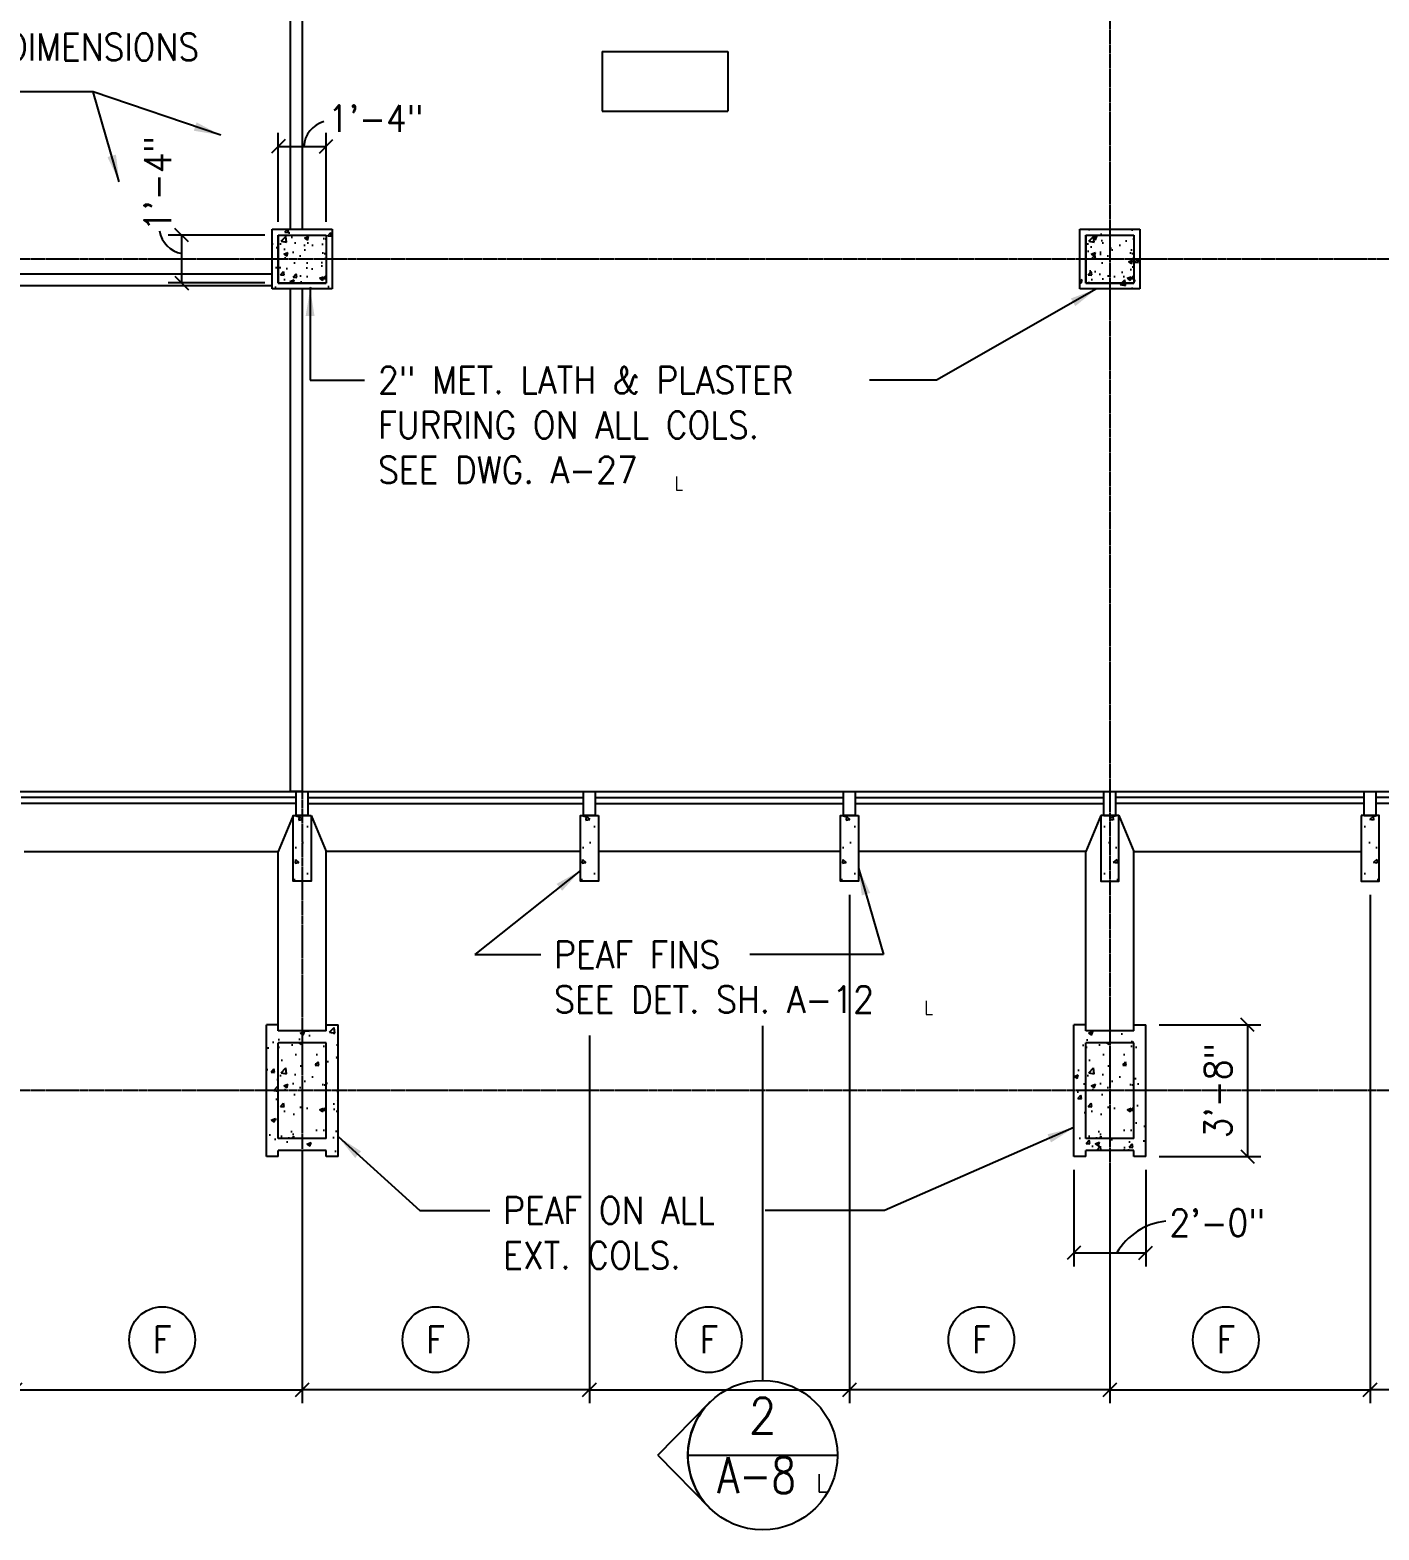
# Model space of a CAD drawing. Header units: inches. Extents: x 388 to 4053, y 352 to 2882.
# Drawn here: x 1926 to 2377, y 352 to 854 of the extents above; entities that cross this region are included whole.
import ezdxf
from ezdxf.enums import TextEntityAlignment as Align

# ---------------------------------------------------------------- set-up
doc = ezdxf.new("R2010")
doc.units = ezdxf.units.IN
doc.header["$LTSCALE"] = 0.5
doc.header["$MEASUREMENT"] = 0
doc.linetypes.add('CENTER', pattern=[3.25, 2.5, -0.25, 0.25, -0.25])
for name, color, linetype in [('A-ANNO-DIMS', 7, 'Continuous'), ('A-ANNO-TEXT', 7, 'Continuous'), ('A-COLS', 2, 'Continuous'), ('A-COLS-PATT', 8, 'Continuous'), ('A-FLOR-IDEN', 7, 'Continuous'), ('A-FLOR-LEVL', 2, 'Continuous'), ('A-GLAZ', 3, 'Continuous'), ('A-GLAZ-IDEN', 7, 'Continuous'), ('A-GRID', 8, 'CENTER'), ('A-SECT-IDEN', 7, 'Continuous'), ('A-WALL', 2, 'Continuous'), ('A-WALL-PATT', 8, 'Continuous')]:
    doc.layers.add(name, color=color, linetype=linetype)
doc.styles.add('ROMANS', font='romans.shx', dxfattribs={"width": 0.9})
doc.dimstyles.new('DIM96', dxfattribs={"dimscale": 96, "dimtxt": 0.09375, "dimasz": 0.046875, "dimexe": 0.046875, "dimexo": 0.046875, "dimgap": 0.046875, "dimtad": 1, "dimdec": 4, "dimzin": 3, "dimdsep": 46, "dimlunit": 4, "dimtxsty": 'ROMANS', "dimblk": 'OBLIQUE', "dimcen": 0.046875, "dimaunit": 1, "dimazin": 0, "dimtfac": 0.7, "dimtdec": 4, "dimtofl": 0, "dimtmove": 2, "dimatfit": 3, "dimldrblk": 'OBLIQUE', "dimfxl": 0, "dimfrac": 1, "dimtolj": 1, "dimtzin": 0, "dimarcsym": 0})
doc.dimstyles.new('LD96', dxfattribs={"dimscale": 96, "dimtxt": 0.09375, "dimasz": 0.09375, "dimexe": 0.046875, "dimexo": 0.046875, "dimgap": 0.046875, "dimtad": 0, "dimdec": 4, "dimzin": 3, "dimdsep": 46, "dimlunit": 4, "dimtxsty": 'ROMANS', "dimcen": 0.046875, "dimaunit": 1, "dimadec": 0, "dimazin": 0, "dimtfac": 0.7, "dimtdec": 4, "dimtofl": 0, "dimtmove": 2, "dimatfit": 3, "dimfxl": 0, "dimfrac": 1, "dimtolj": 1, "dimtzin": 0, "dimarcsym": 0})
pattern_1 = [(50, (11.203, -0.822), (14.345204, -1.25504), [1.5, -16.5]), (355, (11.203, -0.822), (-2.77503, 15.04384), [1.2, -13.2]), (100.4514, (12.398, -0.927), (11.57019, 13.78879), [1.2748, -14.02284]), (46.1842, (11.203, 3.178), (21.34482, -3.31038), [2.25, -24.75]), (96.6356, (12.981, 2.902), (18.69325, 19.48236), [1.9122, -21.03426]), (351.1842, (11.203, 3.178), (18.69324, 19.48237), [1.8, -19.8]), (21, (13.203, 2.178), (11.93814, -8.05238), [1.5, -16.5]), (326, (13.203, 2.178), (4.86631, 14.503), [1.2, -13.2]), (71.4514, (14.197, 1.507), (16.80445, 6.45061), [1.2748, -14.02284]), (37.5, (11.2027, -0.8225), (0.243197, 6.657877), [0, -13.04, 0, -13.4, 0, -13.25]), (7.5, (11.203, -0.8225), (5.26139, 7.888234), [0, -7.64, 0, -12.74, 0, -5.05]), (327.5, (6.7427, -0.8225), (10.676449, -0.451097), [0, -5, 0, -15.6, 0, -20.7]), (317.5, (4.743, -0.822), (11.663723, 2.0021), [0, -6.5, 0, -10.36, 0, -14.7])]

# ---------------------------------------------------------------- blocks, each defined once
blk = doc.blocks.new('IDENM1')
blk.add_circle((0, 0), 0.1146)
at = {"style": 'ROMANS', "width": 0.9}
blk.add_attdef('#', text='', height=0.0938, dxfattribs=at).set_placement((0, 0), align=Align.MIDDLE)
blk = doc.blocks.new('IDEN2')
for p, q in [((-0.2188, 0.1042), (0.2188, 0.1042)), ((-0.2188, 0.1042), (-0.2188, -0.1042)), ((0.2188, 0.1042), (0.2188, -0.1042)), ((-0.2188, -0.1042), (0.2188, -0.1042))]:
    blk.add_line(p, q)
at = {"style": 'ROMANS', "width": 0.9}
blk.add_attdef('#', text='', height=0.0938, dxfattribs=at).set_placement((0, 0), align=Align.MIDDLE_CENTER)
blk = doc.blocks.new('_Oblique')
at = {"color": 0, "lineweight": -2}
blk.add_line((-0.5, -0.5), (0.5, 0.5), dxfattribs=at)
blk = doc.blocks.new('*D172')
at = {"layer": 'A-GLAZ-IDEN', "color": 0, "lineweight": -2}
for p, q in [((1921.08, 564.73), (1921.08, 394.78)), ((2017.08, 468.95), (2017.08, 394.78)), ((1921.08, 399.28), (2017.08, 399.28))]:
    blk.add_line(p, q, dxfattribs=at)
at = {"layer": 'Defpoints', "color": 0}
for p in [(1921.08, 569.23), (2017.08, 473.45), (2017.08, 399.28)]:
    blk.add_point(p, dxfattribs=at)
at = {"layer": 'A-GLAZ-IDEN', "color": 0, "lineweight": -2, "xscale": 4.5, "yscale": 4.5, "zscale": 4.5, "rotation": 180}
blk.add_blockref('_Oblique', (1921.08, 399.28), dxfattribs=at)
at = {"layer": 'A-GLAZ-IDEN', "color": 0, "lineweight": -2, "xscale": 4.5, "yscale": 4.5, "zscale": 4.5}
blk.add_blockref('_Oblique', (2017.08, 399.28), dxfattribs=at)
blk = doc.blocks.new('*D174')
at = {"layer": 'A-ANNO-DIMS', "color": 0, "lineweight": -2}
for p, q in [((2303.58, 521.28), (2337.61, 521.28)), ((2333.11, 521.28), (2333.11, 477.28)), ((2303.58, 477.28), (2337.61, 477.28))]:
    blk.add_line(p, q, dxfattribs=at)
at = {"layer": 'Defpoints', "color": 0}
for p in [(2299.08, 521.28), (2299.08, 477.28), (2333.11, 477.28)]:
    blk.add_point(p, dxfattribs=at)
at = {"layer": 'A-ANNO-DIMS', "color": 0, "lineweight": -2, "xscale": 4.5, "yscale": 4.5, "zscale": 4.5}
for p, rotation in [((2333.11, 521.28), 90), ((2333.11, 477.28), 270)]:
    blk.add_blockref('_Oblique', p, dxfattribs=dict(at, rotation=rotation))
at = {"layer": 'A-ANNO-DIMS', "color": 0, "insert": (2323.25, 499.28), "char_height": 9, "attachment_point": 5, "rotation": 90, "style": 'ROMANS'}
blk.add_mtext('\\A1;3\'-8"', dxfattribs=at)
blk = doc.blocks.new('*D175')
at = {"layer": 'A-ANNO-DIMS', "color": 0, "lineweight": -2}
for p, q in [((2275.08, 472.78), (2275.08, 440.54)), ((2299.08, 472.78), (2299.08, 440.54)), ((2275.08, 445.04), (2299.08, 445.04))]:
    blk.add_line(p, q, dxfattribs=at)
at = {"layer": 'Defpoints', "color": 0}
for p in [(2275.08, 477.28), (2299.08, 477.28), (2299.08, 445.04)]:
    blk.add_point(p, dxfattribs=at)
at = {"layer": 'A-ANNO-DIMS', "color": 0, "lineweight": -2, "xscale": 4.5, "yscale": 4.5, "zscale": 4.5, "rotation": 180}
blk.add_blockref('_Oblique', (2275.08, 445.04), dxfattribs=at)
at = {"layer": 'A-ANNO-DIMS', "color": 0, "lineweight": -2, "xscale": 4.5, "yscale": 4.5, "zscale": 4.5}
blk.add_blockref('_Oblique', (2299.08, 445.04), dxfattribs=at)
at = {"layer": 'A-ANNO-DIMS', "color": 0, "insert": (2322.97, 455.11), "char_height": 9, "attachment_point": 5, "style": 'ROMANS'}
blk.add_mtext('\\A1;2\'-0"', dxfattribs=at)
blk = doc.blocks.new('*D189')
at = {"layer": 'A-GLAZ-IDEN', "color": 0, "lineweight": -2}
for p, q in [((2200.08, 564.78), (2200.08, 394.78)), ((2287.08, 461.86), (2287.08, 394.78)), ((2287.08, 399.28), (2200.08, 399.28))]:
    blk.add_line(p, q, dxfattribs=at)
at = {"layer": 'Defpoints', "color": 0}
for p in [(2200.08, 569.28), (2287.08, 466.36), (2200.08, 399.28)]:
    blk.add_point(p, dxfattribs=at)
at = {"layer": 'A-GLAZ-IDEN', "color": 0, "lineweight": -2, "xscale": 4.5, "yscale": 4.5, "zscale": 4.5, "rotation": 180}
blk.add_blockref('_Oblique', (2200.08, 399.28), dxfattribs=at)
at = {"layer": 'A-GLAZ-IDEN', "color": 0, "lineweight": -2, "xscale": 4.5, "yscale": 4.5, "zscale": 4.5}
blk.add_blockref('_Oblique', (2287.08, 399.28), dxfattribs=at)
blk = doc.blocks.new('*D190')
at = {"layer": 'A-GLAZ-IDEN', "color": 0, "lineweight": -2}
for p, q in [((2200.08, 564.78), (2200.08, 394.78)), ((2113.08, 517.73), (2113.08, 394.78)), ((2113.08, 399.28), (2200.08, 399.28))]:
    blk.add_line(p, q, dxfattribs=at)
at = {"layer": 'Defpoints', "color": 0}
for p in [(2200.08, 569.28), (2113.08, 522.23), (2200.08, 399.28)]:
    blk.add_point(p, dxfattribs=at)
at = {"layer": 'A-GLAZ-IDEN', "color": 0, "lineweight": -2, "xscale": 4.5, "yscale": 4.5, "zscale": 4.5, "rotation": 180}
blk.add_blockref('_Oblique', (2113.08, 399.28), dxfattribs=at)
at = {"layer": 'A-GLAZ-IDEN', "color": 0, "lineweight": -2, "xscale": 4.5, "yscale": 4.5, "zscale": 4.5}
blk.add_blockref('_Oblique', (2200.08, 399.28), dxfattribs=at)
blk = doc.blocks.new('*D191')
at = {"layer": 'A-GLAZ-IDEN', "color": 0, "lineweight": -2}
for p, q in [((2113.08, 517.73), (2113.08, 394.78)), ((2017.08, 468.95), (2017.08, 394.78)), ((2113.08, 399.28), (2017.08, 399.28))]:
    blk.add_line(p, q, dxfattribs=at)
at = {"layer": 'Defpoints', "color": 0}
for p in [(2113.08, 522.23), (2017.08, 473.45), (2017.08, 399.28)]:
    blk.add_point(p, dxfattribs=at)
at = {"layer": 'A-GLAZ-IDEN', "color": 0, "lineweight": -2, "xscale": 4.5, "yscale": 4.5, "zscale": 4.5, "rotation": 180}
blk.add_blockref('_Oblique', (2017.08, 399.28), dxfattribs=at)
at = {"layer": 'A-GLAZ-IDEN', "color": 0, "lineweight": -2, "xscale": 4.5, "yscale": 4.5, "zscale": 4.5}
blk.add_blockref('_Oblique', (2113.08, 399.28), dxfattribs=at)
blk = doc.blocks.new('*D192')
at = {"layer": 'A-GLAZ-IDEN', "color": 0, "lineweight": -2}
for p, q in [((2374.08, 564.78), (2374.08, 394.78)), ((2287.08, 461.86), (2287.08, 394.78)), ((2287.08, 399.28), (2374.08, 399.28))]:
    blk.add_line(p, q, dxfattribs=at)
at = {"layer": 'Defpoints', "color": 0}
for p in [(2374.08, 569.28), (2287.08, 466.36), (2374.08, 399.28)]:
    blk.add_point(p, dxfattribs=at)
at = {"layer": 'A-GLAZ-IDEN', "color": 0, "lineweight": -2, "xscale": 4.5, "yscale": 4.5, "zscale": 4.5, "rotation": 180}
blk.add_blockref('_Oblique', (2287.08, 399.28), dxfattribs=at)
at = {"layer": 'A-GLAZ-IDEN', "color": 0, "lineweight": -2, "xscale": 4.5, "yscale": 4.5, "zscale": 4.5}
blk.add_blockref('_Oblique', (2374.08, 399.28), dxfattribs=at)
blk = doc.blocks.new('*D193')
at = {"layer": 'A-GLAZ-IDEN', "color": 0, "lineweight": -2}
for p, q in [((2374.08, 564.78), (2374.08, 394.78)), ((2461.08, 564.73), (2461.08, 394.78)), ((2461.08, 399.28), (2374.08, 399.28))]:
    blk.add_line(p, q, dxfattribs=at)
at = {"layer": 'Defpoints', "color": 0}
for p in [(2374.08, 569.28), (2461.08, 569.23), (2374.08, 399.28)]:
    blk.add_point(p, dxfattribs=at)
at = {"layer": 'A-GLAZ-IDEN', "color": 0, "lineweight": -2, "xscale": 4.5, "yscale": 4.5, "zscale": 4.5, "rotation": 180}
blk.add_blockref('_Oblique', (2374.08, 399.28), dxfattribs=at)
at = {"layer": 'A-GLAZ-IDEN', "color": 0, "lineweight": -2, "xscale": 4.5, "yscale": 4.5, "zscale": 4.5}
blk.add_blockref('_Oblique', (2461.08, 399.28), dxfattribs=at)
blk = doc.blocks.new('*D200')
at = {"layer": 'A-ANNO-DIMS', "color": 0, "lineweight": -2}
for p, q in [((2009.08, 789.78), (2009.08, 819.45)), ((2025.08, 789.78), (2025.08, 819.45)), ((2009.08, 814.95), (2025.08, 814.95))]:
    blk.add_line(p, q, dxfattribs=at)
at = {"layer": 'Defpoints', "color": 0}
for p in [(2025.08, 814.95), (2009.08, 785.28), (2025.08, 785.28)]:
    blk.add_point(p, dxfattribs=at)
at = {"layer": 'A-ANNO-DIMS', "color": 0, "lineweight": -2, "xscale": 4.5, "yscale": 4.5, "zscale": 4.5, "rotation": 180}
blk.add_blockref('_Oblique', (2009.08, 814.95), dxfattribs=at)
at = {"layer": 'A-ANNO-DIMS', "color": 0, "lineweight": -2, "xscale": 4.5, "yscale": 4.5, "zscale": 4.5}
blk.add_blockref('_Oblique', (2025.08, 814.95), dxfattribs=at)
at = {"layer": 'A-ANNO-DIMS', "color": 0, "insert": (2041.6, 824.27), "char_height": 9, "attachment_point": 5, "style": 'ROMANS'}
blk.add_mtext('\\A1;1\'-4"', dxfattribs=at)
blk = doc.blocks.new('*D201')
at = {"layer": 'A-ANNO-DIMS', "color": 0, "lineweight": -2}
for p, q in [((2004.58, 785.28), (1972.29, 785.28)), ((1976.79, 769.28), (1976.79, 785.28)), ((2004.58, 769.28), (1972.29, 769.28))]:
    blk.add_line(p, q, dxfattribs=at)
at = {"layer": 'Defpoints', "color": 0}
for p in [(1976.79, 785.28), (2009.08, 785.28), (2009.08, 769.28)]:
    blk.add_point(p, dxfattribs=at)
at = {"layer": 'A-ANNO-DIMS', "color": 0, "lineweight": -2, "xscale": 4.5, "yscale": 4.5, "zscale": 4.5}
for p, rotation in [((1976.79, 785.28), 90), ((1976.79, 769.28), 270)]:
    blk.add_blockref('_Oblique', p, dxfattribs=dict(at, rotation=rotation))
at = {"layer": 'A-ANNO-DIMS', "color": 0, "insert": (1968.76, 802.48), "char_height": 9, "attachment_point": 5, "rotation": 90, "style": 'ROMANS'}
blk.add_mtext('\\A1;1\'-4"', dxfattribs=at)
blk = doc.blocks.new('SECT10')
for q in [(-17.5, 17.86), (-17.5, -17.86)]:
    blk.add_line((-34.99, 0), q)
blk.add_arc((0, 0), 25, 134.4153, 225.5847)
blk = doc.blocks.new('IDEN10')
blk.add_line((-0.2604, 0), (0.2604, 0))
blk.add_circle((0, 0), 0.2604)
at = {"style": 'ROMANS'}
for tag, height, width, p in [('#', 0.125, 0.9, (0, 0.1377)), ('##', 0.125, 0.8, (-0.0211, -0.0694)), ('@', 0.0625, 0.9, (0.2077, -0.0975))]:
    blk.add_attdef(tag, text='', height=height, dxfattribs=dict(at, width=width)).set_placement(p, align=Align.MIDDLE_CENTER)
blk = doc.blocks.new('2')
for p, q in [((8, 16), (-8, 16)), ((-8, -16), (-8, 16)), ((8, -16), (8, 16)), ((8, -16), (-8, -16))]:
    blk.add_line(p, q)
blk = doc.blocks.new('1')
for p, q in [((-8, 8), (8, 8)), ((-8, 8), (-8, -8)), ((8, 8), (8, -8)), ((-8, -8), (8, -8))]:
    blk.add_line(p, q)
blk = doc.blocks.new('5')
blk.add_lwpolyline([(-22, 0), (0, 0), (0, -6), (-22, -6)], close=True)

msp = doc.modelspace()

# ---------------------------------------------------------------- hatches: boundary and pattern name
at = {"layer": 'A-COLS-PATT'}
h = msp.add_hatch(dxfattribs=at)
h.set_pattern_fill('AR-CONC', color=256, scale=2, style=0)
h.set_pattern_definition([(50, (1050.299, -1601.055), (14.345204, -1.255043), [1.5, -16.5]), (355, (1050.299, -1601.055), (-2.77503, 15.04384), [1.2, -13.2]), (100.4514, (1051.495, -1601.159), (11.57019, 13.78879), [1.2748, -14.02284]), (46.1842, (1050.3, -1597.055), (21.34482, -3.31038), [2.25, -24.75]), (96.6356, (1052.078, -1597.33), (18.69325, 19.48236), [1.9122, -21.03426]), (351.1842, (1050.3, -1597.055), (18.69324, 19.48237), [1.8, -19.8]), (21, (1052.299, -1598.055), (11.93814, -8.05238), [1.5, -16.5]), (326, (1052.299, -1598.055), (4.86631, 14.503), [1.2, -13.2]), (71.4514, (1053.294, -1598.726), (16.80445, 6.45061), [1.2748, -14.02284]), (37.5, (1050.299, -1601.0546), (0.243197, 6.657877), [0, -13.04, 0, -13.4, 0, -13.25]), (7.5, (1050.299, -1601.0546), (5.26139, 7.888234), [0, -7.64, 0, -12.74, 0, -5.05]), (327.5, (1045.839, -1601.0546), (10.676449, -0.451097), [0, -5, 0, -15.6, 0, -20.7]), (317.5, (1043.839, -1601.055), (11.663723, 2.0021), [0, -6.5, 0, -10.36, 0, -14.7])])
h.paths.add_polyline_path([(2009.08318, 785.27553), (2009.08318, 769.27553), (2025.08318, 769.27553), (2025.08318, 785.27553)])
h = msp.add_hatch(dxfattribs=at)
h.set_pattern_fill('AR-CONC', color=256, scale=2, style=0)
h.set_pattern_definition([(50, (1320.299, -1601.055), (14.345204, -1.255043), [1.5, -16.5]), (355, (1320.299, -1601.055), (-2.77503, 15.04384), [1.2, -13.2]), (100.4514, (1321.495, -1601.159), (11.57019, 13.78879), [1.2748, -14.02284]), (46.1842, (1320.3, -1597.055), (21.34482, -3.31038), [2.25, -24.75]), (96.6356, (1322.078, -1597.33), (18.69325, 19.48236), [1.9122, -21.03426]), (351.1842, (1320.3, -1597.055), (18.69324, 19.48237), [1.8, -19.8]), (21, (1322.299, -1598.055), (11.93814, -8.05238), [1.5, -16.5]), (326, (1322.299, -1598.055), (4.86631, 14.503), [1.2, -13.2]), (71.4514, (1323.294, -1598.726), (16.80445, 6.45061), [1.2748, -14.02284]), (37.5, (1320.299, -1601.0546), (0.243197, 6.657877), [0, -13.04, 0, -13.4, 0, -13.25]), (7.5, (1320.299, -1601.0546), (5.26139, 7.888234), [0, -7.64, 0, -12.74, 0, -5.05]), (327.5, (1315.839, -1601.0546), (10.676449, -0.451097), [0, -5, 0, -15.6, 0, -20.7]), (317.5, (1313.839, -1601.055), (11.663723, 2.0021), [0, -6.5, 0, -10.36, 0, -14.7])])
h.paths.add_polyline_path([(2279.08318, 785.27553), (2279.08318, 769.27553), (2295.08318, 769.27553), (2295.08318, 785.27553)])
h = msp.add_hatch(dxfattribs=at)
h.set_pattern_fill('AR-CONC', color=256, scale=2, angle=-90, style=0)
h.set_pattern_definition([(320, (-358.247, 1536.06), (-1.25504, -14.345204), [1.5, -16.5]), (265, (-358.247, 1536.06), (15.04384, 2.77503), [1.2, -13.2]), (10.4514, (-358.352, 1534.864), (13.78879, -11.57019), [1.2748, -14.02284]), (316.1842, (-354.247, 1536.06), (-3.31038, -21.34482), [2.25, -24.75]), (6.6356, (-354.523, 1534.28), (19.48236, -18.69325), [1.9122, -21.03426]), (261.1842, (-354.247, 1536.06), (19.48237, -18.69324), [1.8, -19.8]), (291, (-355.247, 1534.06), (-8.05238, -11.93814), [1.5, -16.5]), (236, (-355.247, 1534.06), (14.503, -4.86631), [1.2, -13.2]), (341.4514, (-355.918, 1533.065), (6.45061, -16.80445), [1.2748, -14.02284]), (307.5, (-358.247, 1536.0596), (6.657877, -0.243197), [0, -13.04, 0, -13.4, 0, -13.25]), (277.5, (-358.247, 1536.0596), (7.888234, -5.26139), [0, -7.64, 0, -12.74, 0, -5.05]), (237.5, (-358.247, 1540.5196), (-0.451097, -10.676449), [0, -5, 0, -15.6, 0, -20.7]), (227.5, (-358.247, 1542.52), (2.0021, -11.663723), [0, -6.5, 0, -10.36, 0, -14.7])])
h.paths.add_polyline_path([(2020.08318, 591.27553), (2014.08318, 591.27553), (2014.08318, 569.27553), (2020.08318, 569.27553)])
h = msp.add_hatch(dxfattribs=at)
h.set_pattern_fill('AR-CONC', color=256, scale=2, angle=-90, style=0)
h.set_pattern_definition([(320, (-262.247, 1536.06), (-1.25504, -14.345204), [1.5, -16.5]), (265, (-262.247, 1536.06), (15.04384, 2.77503), [1.2, -13.2]), (10.4514, (-262.352, 1534.864), (13.78879, -11.57019), [1.2748, -14.02284]), (316.1842, (-258.247, 1536.06), (-3.31038, -21.34482), [2.25, -24.75]), (6.6356, (-258.523, 1534.28), (19.48236, -18.69325), [1.9122, -21.03426]), (261.1842, (-258.247, 1536.06), (19.48237, -18.69324), [1.8, -19.8]), (291, (-259.247, 1534.06), (-8.05238, -11.93814), [1.5, -16.5]), (236, (-259.247, 1534.06), (14.503, -4.86631), [1.2, -13.2]), (341.4514, (-259.918, 1533.065), (6.45061, -16.80445), [1.2748, -14.02284]), (307.5, (-262.247, 1536.0596), (6.657877, -0.243197), [0, -13.04, 0, -13.4, 0, -13.25]), (277.5, (-262.247, 1536.0596), (7.888234, -5.26139), [0, -7.64, 0, -12.74, 0, -5.05]), (237.5, (-262.247, 1540.5196), (-0.451097, -10.676449), [0, -5, 0, -15.6, 0, -20.7]), (227.5, (-262.247, 1542.52), (2.0021, -11.663723), [0, -6.5, 0, -10.36, 0, -14.7])])
h.paths.add_polyline_path([(2116.08318, 591.27553), (2110.08318, 591.27553), (2110.08318, 569.27553), (2116.08318, 569.27553)])
h = msp.add_hatch(dxfattribs=at)
h.set_pattern_fill('AR-CONC', color=256, scale=2, angle=-90, style=0)
h.set_pattern_definition([(320, (-175.247, 1536.06), (-1.25504, -14.345204), [1.5, -16.5]), (265, (-175.247, 1536.06), (15.04384, 2.77503), [1.2, -13.2]), (10.4514, (-175.352, 1534.864), (13.78879, -11.57019), [1.2748, -14.02284]), (316.1842, (-171.247, 1536.06), (-3.31038, -21.34482), [2.25, -24.75]), (6.6356, (-171.523, 1534.28), (19.48236, -18.69325), [1.9122, -21.03426]), (261.1842, (-171.247, 1536.06), (19.48237, -18.69324), [1.8, -19.8]), (291, (-172.247, 1534.06), (-8.05238, -11.93814), [1.5, -16.5]), (236, (-172.247, 1534.06), (14.503, -4.86631), [1.2, -13.2]), (341.4514, (-172.918, 1533.065), (6.45061, -16.80445), [1.2748, -14.02284]), (307.5, (-175.247, 1536.0596), (6.657877, -0.243197), [0, -13.04, 0, -13.4, 0, -13.25]), (277.5, (-175.247, 1536.0596), (7.888234, -5.26139), [0, -7.64, 0, -12.74, 0, -5.05]), (237.5, (-175.247, 1540.5196), (-0.451097, -10.676449), [0, -5, 0, -15.6, 0, -20.7]), (227.5, (-175.247, 1542.52), (2.0021, -11.663723), [0, -6.5, 0, -10.36, 0, -14.7])])
h.paths.add_polyline_path([(2203.08318, 591.27553), (2197.08318, 591.27553), (2197.08318, 569.27553), (2203.08318, 569.27553)])
h = msp.add_hatch(dxfattribs=at)
h.set_pattern_fill('AR-CONC', color=256, scale=2, style=0)
h.set_pattern_definition([(220, (4662.413, 1536.06), (1.25504, -14.345204), [1.5, -16.5]), (275, (4662.413, 1536.06), (-15.04384, 2.77503), [1.2, -13.2]), (169.5486, (4662.518, 1534.864), (-13.78879, -11.57019), [1.2748, -14.02284]), (223.8158, (4658.413, 1536.06), (3.31038, -21.34482), [2.25, -24.75]), (173.3644, (4658.69, 1534.28), (-19.48236, -18.69325), [1.9122, -21.03426]), (278.8158, (4658.413, 1536.06), (-19.48237, -18.69324), [1.8, -19.8]), (249, (4659.413, 1534.06), (8.05238, -11.93814), [1.5, -16.5]), (304, (4659.413, 1534.06), (-14.503, -4.86631), [1.2, -13.2]), (198.5486, (4660.084, 1533.065), (-6.45061, -16.80445), [1.2748, -14.02284]), (232.5, (4662.4133, 1536.0596), (-6.657877, -0.243197), [0, -13.04, 0, -13.4, 0, -13.25]), (262.5, (4662.413, 1536.0596), (-7.888234, -5.26139), [0, -7.64, 0, -12.74, 0, -5.05]), (302.5, (4662.4133, 1540.5196), (0.451097, -10.676449), [0, -5, 0, -15.6, 0, -20.7]), (312.5, (4662.413, 1542.52), (-2.0021, -11.663723), [0, -6.5, 0, -10.36, 0, -14.7])])
h.paths.add_polyline_path([(2284.08318, 591.27553), (2290.08318, 591.27553), (2290.08318, 569.27553), (2284.08318, 569.27553)])
h = msp.add_hatch(dxfattribs=at)
h.set_pattern_fill('AR-CONC', color=256, scale=2, style=0)
h.set_pattern_definition([(220, (4749.413, 1536.06), (1.25504, -14.345204), [1.5, -16.5]), (275, (4749.413, 1536.06), (-15.04384, 2.77503), [1.2, -13.2]), (169.5486, (4749.518, 1534.864), (-13.78879, -11.57019), [1.2748, -14.02284]), (223.8158, (4745.413, 1536.06), (3.31038, -21.34482), [2.25, -24.75]), (173.3644, (4745.69, 1534.28), (-19.48236, -18.69325), [1.9122, -21.03426]), (278.8158, (4745.413, 1536.06), (-19.48237, -18.69324), [1.8, -19.8]), (249, (4746.413, 1534.06), (8.05238, -11.93814), [1.5, -16.5]), (304, (4746.413, 1534.06), (-14.503, -4.86631), [1.2, -13.2]), (198.5486, (4747.084, 1533.065), (-6.45061, -16.80445), [1.2748, -14.02284]), (232.5, (4749.4133, 1536.0596), (-6.657877, -0.243197), [0, -13.04, 0, -13.4, 0, -13.25]), (262.5, (4749.413, 1536.0596), (-7.888234, -5.26139), [0, -7.64, 0, -12.74, 0, -5.05]), (302.5, (4749.4133, 1540.5196), (0.451097, -10.676449), [0, -5, 0, -15.6, 0, -20.7]), (312.5, (4749.413, 1542.52), (-2.0021, -11.663723), [0, -6.5, 0, -10.36, 0, -14.7])])
h.paths.add_polyline_path([(2371.08318, 591.27553), (2377.08318, 591.27553), (2377.08318, 569.27553), (2371.08318, 569.27553)])
h = msp.add_hatch(dxfattribs=at)
h.set_pattern_fill('AR-CONC', color=256, scale=2, style=0)
h.set_pattern_definition([(50, (1050.299, -1879.055), (14.345204, -1.255043), [1.5, -16.5]), (355, (1050.299, -1879.055), (-2.77503, 15.04384), [1.2, -13.2]), (100.4514, (1051.495, -1879.159), (11.57019, 13.78879), [1.2748, -14.02284]), (46.1842, (1050.3, -1875.055), (21.34482, -3.31038), [2.25, -24.75]), (96.6356, (1052.078, -1875.33), (18.69325, 19.48236), [1.9122, -21.03426]), (351.1842, (1050.3, -1875.055), (18.69324, 19.48237), [1.8, -19.8]), (21, (1052.299, -1876.055), (11.93814, -8.05238), [1.5, -16.5]), (326, (1052.299, -1876.055), (4.86631, 14.503), [1.2, -13.2]), (71.4514, (1053.294, -1876.726), (16.80445, 6.45061), [1.2748, -14.02284]), (37.5, (1050.299, -1879.0546), (0.243197, 6.657877), [0, -13.04, 0, -13.4, 0, -13.25]), (7.5, (1050.299, -1879.0546), (5.26139, 7.888234), [0, -7.64, 0, -12.74, 0, -5.05]), (327.5, (1045.839, -1879.0546), (10.676449, -0.451097), [0, -5, 0, -15.6, 0, -20.7]), (317.5, (1043.839, -1879.055), (11.663723, 2.0021), [0, -6.5, 0, -10.36, 0, -14.7])])
h.paths.add_polyline_path([(2025.08318, 515.27553), (2009.08318, 515.27553), (2009.08318, 483.27553), (2025.08318, 483.27553)])
h = msp.add_hatch(dxfattribs=at)
h.set_pattern_fill('AR-CONC', color=256, scale=2, style=0)
h.set_pattern_definition([(50, (1320.299, -1879.055), (14.345204, -1.255043), [1.5, -16.5]), (355, (1320.299, -1879.055), (-2.77503, 15.04384), [1.2, -13.2]), (100.4514, (1321.495, -1879.159), (11.57019, 13.78879), [1.2748, -14.02284]), (46.1842, (1320.3, -1875.055), (21.34482, -3.31038), [2.25, -24.75]), (96.6356, (1322.078, -1875.33), (18.69325, 19.48236), [1.9122, -21.03426]), (351.1842, (1320.3, -1875.055), (18.69324, 19.48237), [1.8, -19.8]), (21, (1322.299, -1876.055), (11.93814, -8.05238), [1.5, -16.5]), (326, (1322.299, -1876.055), (4.86631, 14.503), [1.2, -13.2]), (71.4514, (1323.294, -1876.726), (16.80445, 6.45061), [1.2748, -14.02284]), (37.5, (1320.299, -1879.0546), (0.243197, 6.657877), [0, -13.04, 0, -13.4, 0, -13.25]), (7.5, (1320.299, -1879.0546), (5.26139, 7.888234), [0, -7.64, 0, -12.74, 0, -5.05]), (327.5, (1315.839, -1879.0546), (10.676449, -0.451097), [0, -5, 0, -15.6, 0, -20.7]), (317.5, (1313.839, -1879.055), (11.663723, 2.0021), [0, -6.5, 0, -10.36, 0, -14.7])])
h.paths.add_polyline_path([(2295.08318, 515.27553), (2279.08318, 515.27553), (2279.08318, 483.27553), (2295.08318, 483.27553)])
at = {"layer": 'A-WALL-PATT'}
h = msp.add_hatch(dxfattribs=at)
h.set_pattern_fill('AR-CONC', color=256, scale=2, style=0)
h.set_pattern_definition(pattern_1)
h.paths.add_polyline_path([(2027.08318, 787.27553), (2007.08318, 787.27553), (2007.08318, 767.27553), (2027.08318, 767.27553)])
h = msp.add_hatch(dxfattribs=at)
h.set_pattern_fill('AR-CONC', color=256, scale=2, style=0)
h.set_pattern_definition(pattern_1)
h.paths.add_polyline_path([(2297.08318, 787.27553), (2277.08318, 787.27553), (2277.08318, 767.27553), (2297.08318, 767.27553)])
h = msp.add_hatch(dxfattribs=at)
h.set_pattern_fill('AR-CONC', color=256, scale=2, style=0)
h.set_pattern_definition(pattern_1)
h.paths.add_polyline_path([(2009.08318, 519.27553), (2009.08318, 521.27553), (2005.08318, 521.27553), (2005.08318, 477.27553), (2009.08318, 477.27553), (2009.08318, 479.27553), (2025.08318, 479.27553), (2025.08318, 477.27553), (2029.08318, 477.27553), (2029.08318, 521.27553), (2025.08318, 521.27553), (2025.08318, 519.27553)])
h.paths.add_polyline_path([(2025.08318, 515.27553), (2025.08318, 483.27553), (2009.08318, 483.27553), (2009.08318, 515.27553)], flags=16)
h = msp.add_hatch(dxfattribs=at)
h.set_pattern_fill('AR-CONC', color=256, scale=2, style=0)
h.set_pattern_definition(pattern_1)
h.paths.add_polyline_path([(2295.08318, 519.27553), (2279.08318, 519.27553), (2279.08318, 521.27553), (2275.08318, 521.27553), (2275.08318, 477.27553), (2279.08318, 477.27553), (2279.08318, 479.27553), (2295.08318, 479.27553), (2295.08318, 477.27553), (2299.08318, 477.27553), (2299.08318, 521.27553), (2295.08318, 521.27553)])
h.paths.add_polyline_path([(2295.08318, 515.27553), (2295.08318, 483.27553), (2279.08318, 483.27553), (2279.08318, 515.27553)], flags=16)

# ---------------------------------------------------------------- linework, layer by layer
at = {"layer": 'A-ANNO-DIMS'}
for centre, radius, start, end in [((2026.8522, 814.35355), 9.26601, 106.0030829, 176.3323933), ((1978.67408, 788.42348), 9.52661, 190.6612512, 258.6193055), ((2308.1627, 433.98573), 21.77321, 96.3236384, 149.4828485)]:
    msp.add_arc(centre, radius, start, end, dxfattribs=at)
at = {"layer": 'A-FLOR-LEVL'}
for p, q in [((2014.08318, 591.27553), (2009.08318, 579.27553)), ((2020.08318, 591.27553), (2025.08318, 579.27553)), ((2284.08318, 591.27553), (2279.08318, 579.27553)), ((2290.08318, 591.27553), (2295.08318, 579.27553)), ((1924.08318, 579.27553), (2009.08318, 579.27553)), ((2009.08318, 519.27553), (2009.08318, 579.27553)), ((2110.08318, 579.27553), (2025.08318, 579.27553)), ((2025.08318, 519.27553), (2025.08318, 579.27553)), ((2197.08318, 579.27553), (2116.08318, 579.27553)), ((2279.08318, 579.27553), (2203.08318, 579.27553)), ((2279.08318, 519.27553), (2279.08318, 579.27553)), ((2295.08318, 579.27553), (2371.08318, 579.27553)), ((2295.08318, 519.27553), (2295.08318, 579.27553))]:
    msp.add_line(p, q, dxfattribs=at)
at = {"layer": 'A-GLAZ'}
for p, q in [((1489.08318, 599.27553), (2815.08318, 599.27553)), ((2015.08318, 597.27553), (1923.08318, 597.27553)), ((2015.08318, 591.27553), (2015.08318, 599.27553)), ((2015.08318, 591.27553), (2015.08318, 599.27553)), ((2019.08318, 591.27553), (2019.08318, 599.27553)), ((2019.08318, 597.27553), (2111.08318, 597.27553)), ((2111.08318, 591.27553), (2111.08318, 599.27553)), ((2115.08318, 591.27553), (2115.08318, 599.27553)), ((2115.08318, 597.27553), (2198.08318, 597.27553)), ((2198.08318, 591.27553), (2198.08318, 599.27553)), ((2202.08318, 591.27553), (2202.08318, 599.27553)), ((2202.08318, 597.27553), (2285.08318, 597.27553)), ((2285.08318, 591.27553), (2285.08318, 599.27553)), ((2285.08318, 591.27553), (2285.08318, 599.27553)), ((2289.08318, 591.27553), (2289.08318, 599.27553)), ((2372.08318, 597.27553), (2289.08318, 597.27553)), ((2372.08318, 591.27553), (2372.08318, 599.27553)), ((2376.08318, 591.27553), (2376.08318, 599.27553)), ((2459.08318, 597.27553), (2376.08318, 597.27553)), ((2015.08318, 595.27553), (1923.08318, 595.27553)), ((2019.08318, 595.27553), (2111.08318, 595.27553)), ((2115.08318, 595.27553), (2198.08318, 595.27553)), ((2202.08318, 595.27553), (2285.08318, 595.27553)), ((2372.08318, 595.27553), (2289.08318, 595.27553)), ((2459.08318, 595.27553), (2376.08318, 595.27553)), ((2019.08318, 591.27553), (2015.08318, 591.27553)), ((2115.08318, 591.27553), (2111.08318, 591.27553)), ((2202.08318, 591.27553), (2198.08318, 591.27553)), ((2285.08318, 591.27553), (2289.08318, 591.27553)), ((2372.08318, 591.27553), (2376.08318, 591.27553))]:
    msp.add_line(p, q, dxfattribs=at)
at = {"layer": 'A-GRID'}
for p, q in [((2287.08318, 1234.06725), (2287.08318, 435.27553)), ((2017.08318, 1102.96161), (2017.08318, 787.27553)), ((4004.54291, 777.27553), (510.08318, 777.27553)), ((2017.08318, 767.27553), (2017.08318, 435.27553)), ((4004.54291, 499.27553), (510.08318, 499.27553))]:
    msp.add_line(p, q, dxfattribs=at)
at = {"layer": 'A-SECT-IDEN'}
msp.add_line((2171.01307, 520.90256), (2171.01307, 402.39579), dxfattribs=at)
at = {"layer": 'A-WALL'}
for p, q in [((2013.08318, 952.27553), (2013.08318, 787.27553)), ((2017.08318, 952.27553), (2017.08318, 787.27553)), ((2007.08318, 787.27553), (2027.08318, 787.27553)), ((2007.08318, 767.27553), (2007.08318, 787.27553)), ((2009.08318, 785.27553), (2025.08318, 785.27553)), ((2009.08318, 769.27553), (2009.08318, 785.27553)), ((2025.08318, 785.27553), (2025.08318, 769.27553)), ((2027.08318, 787.27553), (2027.08318, 767.27553)), ((2277.08318, 787.27553), (2297.08318, 787.27553)), ((2277.08318, 767.27553), (2277.08318, 787.27553)), ((2279.08318, 785.27553), (2295.08318, 785.27553)), ((2279.08318, 769.27553), (2279.08318, 785.27553)), ((2295.08318, 785.27553), (2295.08318, 769.27553)), ((2297.08318, 787.27553), (2297.08318, 767.27553)), ((2007.08318, 772.27553), (1807.08318, 772.27553)), ((2007.08318, 768.27553), (1807.08318, 768.27553)), ((2027.08318, 767.27553), (2007.08318, 767.27553)), ((2025.08318, 769.27553), (2009.08318, 769.27553)), ((2013.08318, 767.27553), (2013.08318, 599.27553)), ((2017.08318, 767.27553), (2017.08318, 599.27553)), ((2297.08318, 767.27553), (2277.08318, 767.27553)), ((2295.08318, 769.27553), (2279.08318, 769.27553)), ((2017.08318, 599.27553), (2013.08318, 599.27553)), ((2005.08318, 477.27553), (2005.08318, 521.27553)), ((2009.08318, 521.27553), (2005.08318, 521.27553)), ((2009.08318, 519.27553), (2009.08318, 521.27553)), ((2025.08318, 519.27553), (2009.08318, 519.27553)), ((2025.08318, 521.27553), (2029.08318, 521.27553)), ((2025.08318, 519.27553), (2025.08318, 521.27553)), ((2029.08318, 477.27553), (2029.08318, 521.27553)), ((2275.08318, 477.27553), (2275.08318, 521.27553)), ((2279.08318, 521.27553), (2275.08318, 521.27553)), ((2279.08318, 519.27553), (2279.08318, 521.27553)), ((2295.08318, 519.27553), (2279.08318, 519.27553)), ((2295.08318, 521.27553), (2299.08318, 521.27553)), ((2295.08318, 519.27553), (2295.08318, 521.27553)), ((2299.08318, 477.27553), (2299.08318, 521.27553)), ((2025.08318, 515.27553), (2009.08318, 515.27553)), ((2009.08318, 483.27553), (2009.08318, 515.27553)), ((2025.08318, 483.27553), (2025.08318, 515.27553)), ((2295.08318, 515.27553), (2279.08318, 515.27553)), ((2279.08318, 483.27553), (2279.08318, 515.27553)), ((2295.08318, 483.27553), (2295.08318, 515.27553)), ((2025.08318, 483.27553), (2009.08318, 483.27553)), ((2295.08318, 483.27553), (2279.08318, 483.27553)), ((2009.08318, 477.27553), (2005.08318, 477.27553)), ((2009.08318, 477.27553), (2009.08318, 479.27553)), ((2025.08318, 479.27553), (2009.08318, 479.27553)), ((2025.08318, 477.27553), (2025.08318, 479.27553)), ((2029.08318, 477.27553), (2025.08318, 477.27553)), ((2279.08318, 477.27553), (2275.08318, 477.27553)), ((2279.08318, 477.27553), (2279.08318, 479.27553)), ((2295.08318, 479.27553), (2279.08318, 479.27553)), ((2295.08318, 477.27553), (2295.08318, 479.27553)), ((2299.08318, 477.27553), (2295.08318, 477.27553))]:
    msp.add_line(p, q, dxfattribs=at)

# ---------------------------------------------------------------- block references
at = {"layer": 'A-COLS'}
for name, p in [('1', (2017.08318, 777.27553)), ('1', (2287.08318, 777.27553)), ('2', (2017.08318, 499.27553)), ('2', (2287.08318, 499.27553))]:
    msp.add_blockref(name, p, dxfattribs=at)
at = {"layer": 'A-COLS', "rotation": 270}
for p in [(2020.08318, 569.27553), (2116.08318, 569.27553), (2203.08318, 569.27553)]:
    msp.add_blockref('5', p, dxfattribs=at)
at = {"layer": 'A-COLS', "extrusion": (0, 0, -1), "zscale": -1, "rotation": 270}
for p in [(-2284.08318, 569.27553), (-2371.08318, 569.27553)]:
    msp.add_blockref('5', p, dxfattribs=at)
at = {"layer": 'A-FLOR-IDEN', "xscale": 96, "yscale": 96, "zscale": 96}
msp.add_blockref('IDEN2', (2138.39175, 836.70359), dxfattribs=at)
at = {"layer": 'A-GLAZ-IDEN', "xscale": 96, "yscale": 96, "zscale": 96}
for p in [(1970.24558, 416.01239), (2061.64411, 416.01239), (2153.04265, 416.01239), (2244.1171, 416.01239), (2325.88541, 416.01239)]:
    msp.add_blockref('IDENM1', p, dxfattribs=at).add_auto_attribs({'#': 'F'})
at = {"layer": 'A-SECT-IDEN', "xscale": 96, "yscale": 96, "zscale": 96}
msp.add_blockref('IDEN10', (2171.01307, 377.39579), dxfattribs=at).add_auto_attribs({'#': '2', '##': 'A-8', '@': 'L'})
at = {"layer": 'A-SECT-IDEN'}
msp.add_blockref('SECT10', (2171.01307, 377.39579), dxfattribs=at)

# ---------------------------------------------------------------- texts
at = {"layer": 'A-ANNO-TEXT', "style": 'ROMANS', "width": 0.9}
for p in [(2141.48456, 700.06564), (2225.04273, 524.77616)]:
    msp.add_text('L', height=4.5, dxfattribs=at).set_placement(p)
at = {"layer": 'A-ANNO-TEXT', "char_height": 9, "style": 'ROMANS'}
for s, insert, attachment_point in [('TYPICAL COL. DIMENSIONS\\PTHIS FLOOR', (1841.29206, 828.66385), 7), ('2" MET. LATH & PLASTER\\PFURRING ON ALL COLS.\\PSEE DWG. A-27', (2042.43833, 741.31144), 1), ('PEAF FINS\\PSEE DET. SH. A-12', (2101.29938, 549.25364), 1), ('\\A1;PEAF ON ALL\\PEXT. COLS.', (2084.25756, 463.7545), 1)]:
    msp.add_mtext(s, dxfattribs=dict(at, insert=insert, attachment_point=attachment_point))

# ---------------------------------------------------------------- dimensions: what is measured, and where the dimension line sits
at = {"layer": 'A-ANNO-DIMS'}
for base, p1, p2, picture, middle in [((2025.08318, 814.94627), (2009.08318, 785.27553), (2025.08318, 785.27553), '*D200', (2041.5971, 824.26935)), ((2299.08318, 445.04208), (2275.08318, 477.27553), (2299.08318, 477.27553), '*D175', (2322.96971, 455.10888))]:
    dim = msp.add_linear_dim(base=base, p1=p1, p2=p2, dimstyle='DIM96', dxfattribs=at)
    dim.commit()
    dim.dimension.update_dxf_attribs({"geometry": picture, "text_midpoint": middle, "dimtype": 160})
dim = msp.add_linear_dim(base=(1976.79422, 785.27553), p1=(2009.08318, 769.27553), p2=(2009.08318, 785.27553), angle=90, dimstyle='DIM96', dxfattribs=at)
dim.commit()
dim.dimension.update_dxf_attribs({"geometry": '*D201', "text_midpoint": (1968.7579, 802.47507), "dimtype": 160})
dim = msp.add_linear_dim(base=(2333.10515, 477.27553), p1=(2299.08318, 521.27553), p2=(2299.08318, 477.27553), angle=90, dimstyle='DIM96', dxfattribs=at)
dim.commit()
dim.dimension.update_dxf_attribs({"geometry": '*D174', "text_midpoint": (2323.24801, 499.27553)})
at = {"layer": 'A-GLAZ-IDEN'}
for base, p1, p2, picture, middle in [((2017.08318, 399.27553), (1921.08318, 569.23305), (2017.08318, 473.45469), '*D172', (1969.08318, 399.27553)), ((2200.08318, 399.27553), (2113.08318, 522.23441), (2200.08318, 569.27553), '*D190', (2156.58318, 399.27553)), ((2374.08318, 399.27553), (2287.08318, 466.36052), (2374.08318, 569.27553), '*D192', (2330.58318, 399.27553))]:
    dim = msp.add_linear_dim(base=base, p1=p1, p2=p2, text=' ', dimstyle='DIM96', dxfattribs=at)
    dim.commit()
    dim.dimension.update_dxf_attribs({"geometry": picture, "text_midpoint": middle})
for base, p1, p2, picture, middle in [((2200.08318, 399.27553), (2287.08318, 466.36052), (2200.08318, 569.27553), '*D189', (2243.58318, 399.27553)), ((2374.08318, 399.27553), (2461.08318, 569.23305), (2374.08318, 569.27553), '*D193', (2417.58318, 399.27553)), ((2017.08318, 399.27553), (2113.08318, 522.23441), (2017.08318, 473.45469), '*D191', (2065.08318, 399.27553))]:
    dim = msp.add_linear_dim(base=base, p1=p1, p2=p2, angle=180, text=' ', dimstyle='DIM96', dxfattribs=at)
    dim.commit()
    dim.dimension.update_dxf_attribs({"geometry": picture, "text_midpoint": middle})

# ---------------------------------------------------------------- leaders
at = {"layer": 'A-ANNO-TEXT', "annotation_type": 0, "has_hookline": 1}
for points, hookline_direction, text_width in [([(1955.90849, 803.14626), (1947.14765, 833.16385), (1915.1812, 833.16385)], 1, 159.3), ([(2019.72085, 767.27553), (2019.72085, 736.81144), (2037.93833, 736.81144)], 0, 158.91429), ([(2110.08318, 572.83819), (2074.75693, 544.75364), (2096.79938, 544.75364)], 0, 122.27143), ([(2029.08318, 483.90909), (2056.35171, 459.2545), (2079.75756, 459.2545)], 0, 80.61429)]:
    msp.add_leader(points, dimstyle='LD96', override={"dimgap": 0.046875, "dimtad": 0}, dxfattribs=dict(at, hookline_direction=hookline_direction, text_width=text_width))
at = {"layer": 'A-ANNO-TEXT'}
for points in [[(1989.81633, 818.69255), (1947.14765, 833.16385)], [(2282.61798, 767.27553), (2229.09838, 736.81144), (2206.69267, 736.81144)], [(2203.08318, 573.59724), (2211.40005, 544.75364), (2166.72716, 544.75364)], [(2275.08318, 486.91575), (2211.70827, 459.2545), (2171.88761, 459.2545)]]:
    msp.add_leader(points, dimstyle='LD96', override={"dimgap": 0.046875, "dimtad": 0}, dxfattribs=at)

doc.saveas('drawing.dxf')
